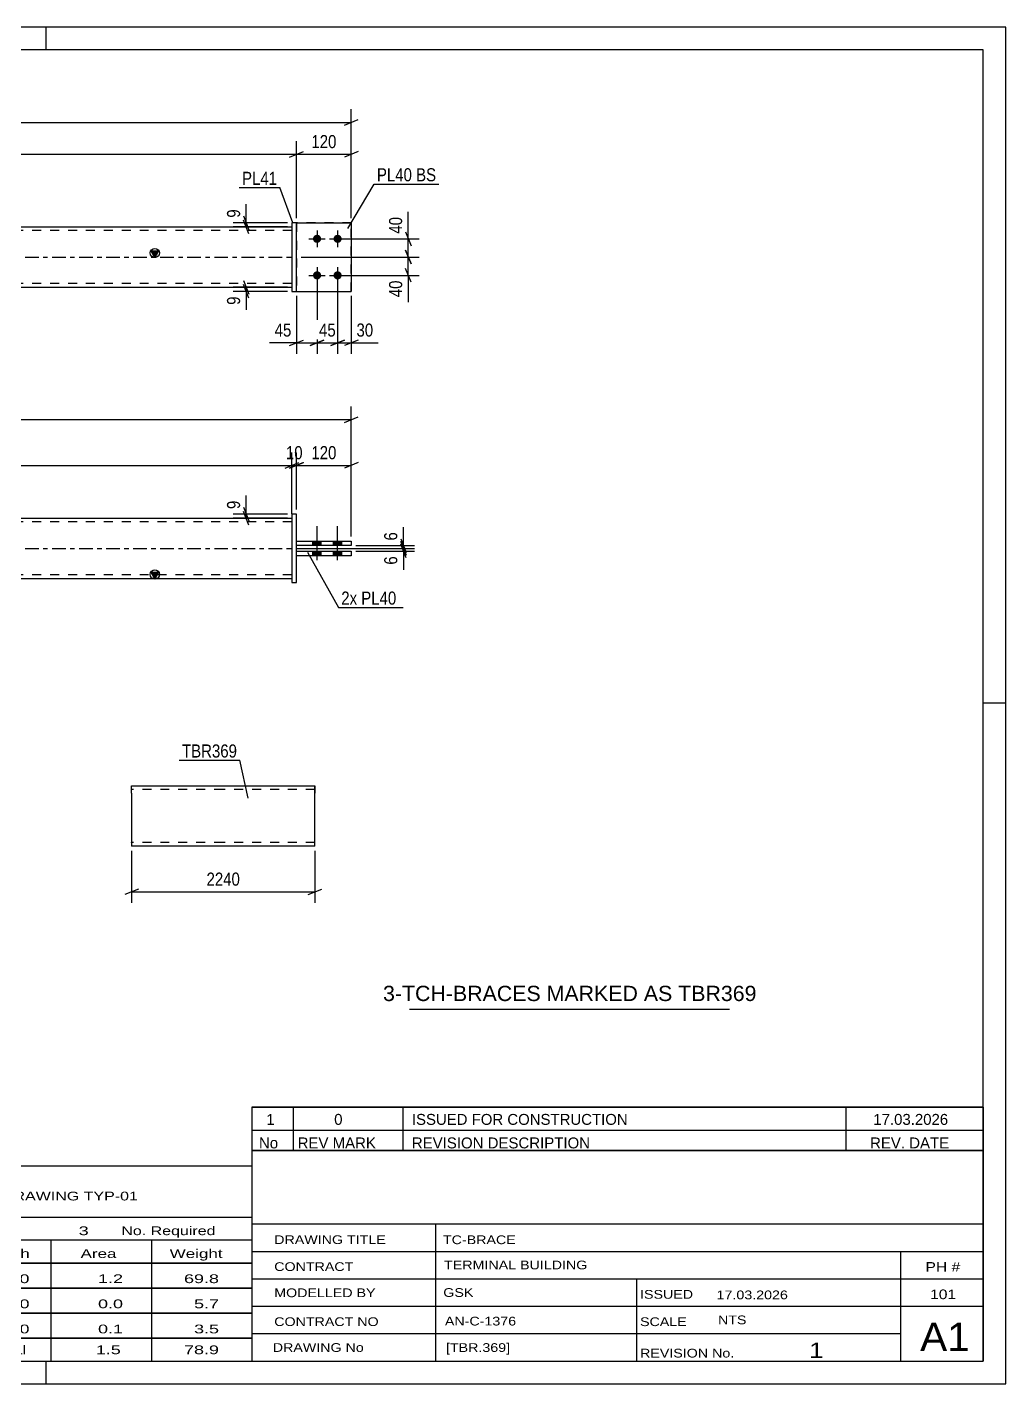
# Model space of a CAD drawing. Header units: millimetres. Extents: x 0 to 420, y 0 to 297.
# Drawn here: x 205.8 to 420, y 0 to 297 of the extents above; entities that cross this region are included whole.
import ezdxf

# ---------------------------------------------------------------- set-up
doc = ezdxf.new("R2010")
doc.units = ezdxf.units.MM
doc.linetypes.add('DXK_LINE_DOT2', pattern=[3.9198, 1.9599, -1.9599])
doc.linetypes.add('DXK_LINE_DOT3', pattern=[5.9187, 2.979, -0.9799, 0.9799, -0.9799])
doc.styles.add('Arial', font='ARIAL.TTF', dxfattribs={"height": 0.2})
doc.styles.add('Arial Narrow', font='ARIALN.TTF', dxfattribs={"height": 0.2})

# ---------------------------------------------------------------- blocks, each defined once
blk = doc.blocks.new('Unknown-580550143-1163')
at = {"color": 5, "linetype": 'Continuous'}
for p, q in [((420, 297), (0, 297)), ((210, 292), (210, 297)), ((420, 0), (420, 297)), ((415, 292), (5, 292)), ((415, 5), (415, 292)), ((420, 149), (415, 149)), ((5, 5), (415, 5)), ((210, 0), (210, 5)), ((0, 0), (420, 0))]:
    blk.add_line(p, q, dxfattribs=at)
blk = doc.blocks.new('Part-580550143-1448 - 1400')
at = {"color": 2, "linetype": 'Continuous'}
for p, q in [((264.75, 183.49), (264.75, 184.49)), ((264.75, 184.49), (276.75, 184.49)), ((276.75, 184.49), (276.75, 183.49)), ((276.75, 183.49), (264.75, 183.49))]:
    blk.add_line(p, q, dxfattribs=at)
blk = doc.blocks.new('Part-580550143-1428 - 1400')
at = {"linetype": 'Continuous'}
blk.add_hatch(color=2, dxfattribs=at).paths.add_polyline_path([(233.75, 176.29), (232.95, 177.69), (234.55, 177.69)])
at = {"color": 2, "linetype": 'Continuous'}
for p, q in [((87.65, 189.49), (175.65, 189.49)), ((175.75, 189.49), (263.75, 189.49)), ((87.65, 176.29), (175.65, 176.29)), ((175.75, 176.29), (263.75, 176.29)), ((233.75, 176.29), (232.95, 177.69)), ((232.95, 177.69), (234.55, 177.69)), ((234.55, 177.69), (233.75, 176.29))]:
    blk.add_line(p, q, dxfattribs=at)
at = {"color": 7, "linetype": 'DXK_LINE_DOT2'}
for p, q in [((87.65, 176.29), (87.65, 189.49)), ((175.65, 188.69), (87.65, 188.69)), ((263.75, 188.69), (175.75, 188.69)), ((263.75, 189.49), (263.75, 176.29)), ((175.65, 177.09), (87.65, 177.09)), ((263.75, 177.09), (175.75, 177.09))]:
    blk.add_line(p, q, dxfattribs=at)
at = {"color": 7, "linetype": 'DXK_LINE_DOT3'}
for p, q in [((87.65, 182.89), (175.65, 182.89)), ((175.75, 182.89), (263.75, 182.89))]:
    blk.add_line(p, q, dxfattribs=at)
at = {"color": 2, "linetype": 'Continuous'}
blk.add_circle((233.75, 177.19), 1, dxfattribs=at)
blk = doc.blocks.new('Part-580550143-1451 - 1400')
at = {"color": 2, "linetype": 'Continuous'}
for p, q in [((264.75, 190.39), (263.75, 190.39)), ((263.75, 190.39), (263.75, 175.39)), ((264.75, 175.39), (264.75, 190.39)), ((263.75, 175.39), (264.75, 175.39))]:
    blk.add_line(p, q, dxfattribs=at)
blk = doc.blocks.new('Part-580550143-1443 - 1400')
at = {"color": 2, "linetype": 'Continuous'}
for p, q in [((264.75, 181.29), (264.75, 182.29)), ((264.75, 182.29), (276.75, 182.29)), ((276.75, 181.29), (264.75, 181.29)), ((276.75, 182.29), (276.75, 181.29))]:
    blk.add_line(p, q, dxfattribs=at)
blk = doc.blocks.new('Bolt-580550143-1473 - 1400')
at = {"linetype": 'Continuous'}
for points in [[(270.15, 184.49), (268.35, 184.49), (268.35, 183.49), (270.15, 183.49)], [(270.15, 184.49), (268.35, 184.49), (268.35, 183.49), (270.15, 183.49)], [(274.65, 184.49), (272.85, 184.49), (272.85, 183.49), (274.65, 183.49)], [(274.65, 184.49), (272.85, 184.49), (272.85, 183.49), (274.65, 183.49)], [(270.15, 182.29), (268.35, 182.29), (268.35, 181.29), (270.15, 181.29)], [(270.15, 182.29), (268.35, 182.29), (268.35, 181.29), (270.15, 181.29)], [(274.65, 182.29), (272.85, 182.29), (272.85, 181.29), (274.65, 181.29)], [(274.65, 182.29), (272.85, 182.29), (272.85, 181.29), (274.65, 181.29)]]:
    blk.add_hatch(color=1, dxfattribs=at).paths.add_polyline_path(points)
at = {"color": 1, "linetype": 'Continuous'}
for p, q in [((269.25, 180.29), (269.25, 187.79)), ((269.25, 180.29), (269.25, 187.79)), ((273.75, 180.29), (273.75, 187.79)), ((273.75, 180.29), (273.75, 187.79)), ((268.35, 183.49), (268.35, 184.49)), ((268.35, 183.49), (268.35, 184.49)), ((270.15, 183.49), (270.15, 184.49)), ((270.15, 183.49), (270.15, 184.49)), ((272.85, 183.49), (272.85, 184.49)), ((272.85, 183.49), (272.85, 184.49)), ((274.65, 183.49), (274.65, 184.49)), ((274.65, 183.49), (274.65, 184.49)), ((268.35, 181.29), (268.35, 182.29)), ((268.35, 181.29), (268.35, 182.29)), ((270.15, 181.29), (270.15, 182.29)), ((270.15, 181.29), (270.15, 182.29)), ((272.85, 181.29), (272.85, 182.29)), ((272.85, 181.29), (272.85, 182.29)), ((274.65, 181.29), (274.65, 182.29)), ((274.65, 181.29), (274.65, 182.29))]:
    blk.add_line(p, q, dxfattribs=at)
blk = doc.blocks.new('Bolt-580550143-1723 - 1719')
at = {"linetype": 'Continuous'}
for points in [[(269.25, 251.56, -1), (269.25, 249.76, -1)], [(273.75, 251.56, -1), (273.75, 249.76, -1)], [(269.25, 243.56, -1), (269.25, 241.76, -1)], [(273.75, 243.56, -1), (273.75, 241.76, -1)]]:
    blk.add_hatch(color=1, dxfattribs=at).paths.add_polyline_path(points)
at = {"color": 1, "linetype": 'Continuous'}
for p, q in [((269.25, 252.46), (269.25, 248.86)), ((273.75, 252.46), (273.75, 248.86)), ((267.45, 250.66), (271.05, 250.66)), ((271.95, 250.66), (275.55, 250.66)), ((269.25, 244.46), (269.25, 240.86)), ((273.75, 244.46), (273.75, 240.86)), ((267.45, 242.66), (271.05, 242.66)), ((271.95, 242.66), (275.55, 242.66))]:
    blk.add_line(p, q, dxfattribs=at)
blk = doc.blocks.new('Part-580550143-1759 - 1719')
at = {"color": 2, "linetype": 'Continuous'}
for p, q in [((264.75, 254.16), (263.75, 254.16)), ((263.75, 254.16), (263.75, 239.16)), ((264.75, 239.16), (264.75, 254.16)), ((263.75, 239.16), (264.75, 239.16))]:
    blk.add_line(p, q, dxfattribs=at)
blk = doc.blocks.new('Part-580550143-1764 - 1719')
at = {"color": 2, "linetype": 'Continuous'}
for p, q in [((264.75, 254.16), (276.75, 254.16)), ((276.75, 254.16), (276.75, 239.16)), ((264.75, 239.16), (276.75, 239.16))]:
    blk.add_line(p, q, dxfattribs=at)
at = {"color": 7, "linetype": 'DXK_LINE_DOT2'}
blk.add_line((264.75, 254.16), (264.75, 239.16), dxfattribs=at)
blk = doc.blocks.new('Part-580550143-1769 - 1719')
at = {"color": 7, "linetype": 'DXK_LINE_DOT2'}
for p, q in [((276.75, 254.16), (264.75, 254.16)), ((264.75, 254.16), (264.75, 239.16)), ((276.75, 239.16), (276.75, 254.16)), ((264.75, 239.16), (276.75, 239.16))]:
    blk.add_line(p, q, dxfattribs=at)
blk = doc.blocks.new('Part-580550143-1774 - 1719')
at = {"linetype": 'Continuous'}
blk.add_hatch(color=2, dxfattribs=at).paths.add_polyline_path([(233.75, 246.66), (232.95, 248.06), (234.55, 248.06)])
at = {"color": 2, "linetype": 'Continuous'}
for p, q in [((87.65, 253.26), (175.65, 253.26)), ((175.75, 253.26), (263.75, 253.26)), ((233.75, 246.66), (232.95, 248.06)), ((232.95, 248.06), (234.55, 248.06)), ((234.55, 248.06), (233.75, 246.66)), ((87.65, 240.06), (175.65, 240.06)), ((175.75, 240.06), (263.75, 240.06))]:
    blk.add_line(p, q, dxfattribs=at)
at = {"color": 7, "linetype": 'DXK_LINE_DOT2'}
for p, q in [((87.65, 253.26), (87.65, 240.06)), ((175.65, 252.46), (87.65, 252.46)), ((263.75, 252.46), (175.75, 252.46)), ((263.75, 253.26), (263.75, 240.06)), ((175.65, 240.86), (87.65, 240.86)), ((263.75, 240.86), (175.75, 240.86))]:
    blk.add_line(p, q, dxfattribs=at)
at = {"color": 7, "linetype": 'DXK_LINE_DOT3'}
for p, q in [((87.65, 246.66), (175.65, 246.66)), ((175.75, 246.66), (263.75, 246.66))]:
    blk.add_line(p, q, dxfattribs=at)
at = {"color": 2, "linetype": 'Continuous'}
blk.add_circle((233.75, 247.56), 1, dxfattribs=at)
blk = doc.blocks.new('Part-580550143-2348 - 2341')
at = {"color": 2, "linetype": 'Continuous'}
for p, q in [((228.67, 129.31), (228.67, 130.91)), ((228.67, 130.91), (248.67, 130.91)), ((248.77, 130.91), (268.77, 130.91)), ((268.77, 130.91), (268.77, 129.31)), ((228.67, 129.31), (228.67, 117.71)), ((268.77, 117.71), (268.77, 129.31)), ((248.67, 117.71), (228.67, 117.71)), ((268.77, 117.71), (248.77, 117.71))]:
    blk.add_line(p, q, dxfattribs=at)
at = {"color": 7, "linetype": 'DXK_LINE_DOT2'}
for p, q in [((268.77, 129.31), (268.77, 130.79)), ((248.67, 130.11), (228.67, 130.11)), ((268.77, 130.11), (248.77, 130.11)), ((228.67, 118.51), (228.67, 118.58)), ((248.67, 118.51), (228.67, 118.51)), ((268.77, 118.51), (248.77, 118.51)), ((268.77, 118.51), (268.77, 118.58))]:
    blk.add_line(p, q, dxfattribs=at)
blk = doc.blocks.new('StraightDimension-580550143-1623 - 1400')
at = {"color": 7, "linetype": 'Continuous'}
for p, q in [((287.56, 184.39), (288.76, 181.39)), ((264.75, 182.89), (290.56, 182.89)), ((277.75, 182.29), (290.56, 182.29)), ((288.76, 180.79), (287.56, 183.79)), ((288.16, 182.29), (288.16, 182.89))]:
    blk.add_line(p, q, dxfattribs=at)
at = {"color": 0}
blk.add_wipeout([(287.41, 181.76), (283.21, 181.76), (283.21, 178.73), (287.41, 178.73)], dxfattribs=at)
at = {"color": 7, "linetype": 'Continuous'}
blk.add_line((288.16, 182.29), (288.16, 178.21), dxfattribs=at)
blk.add_line((288.16, 182.29), (288.16, 178.21), dxfattribs=at)
at = {"color": 3, "style": 'Arial Narrow'}
blk.add_text('6', height=2.86, rotation=90.0002, dxfattribs=at).set_placement((286.81, 179.33))
blk = doc.blocks.new('StraightDimension-580550143-1506 - 1400')
at = {"color": 7, "linetype": 'Continuous'}
for p, q in [((263.75, 190.49), (263.75, 203.91)), ((264.75, 191.39), (264.75, 203.91)), ((262.25, 200.46), (265.25, 201.66)), ((266.25, 201.66), (263.25, 200.46)), ((263.75, 201.06), (264.75, 201.06))]:
    blk.add_line(p, q, dxfattribs=at)
at = {"color": 0}
blk.add_wipeout([(266.68, 201.81), (266.68, 206.01), (261.83, 206.01), (261.83, 201.81)], dxfattribs=at)
at = {"color": 3, "style": 'Arial Narrow'}
blk.add_text('10', height=2.863, dxfattribs=at).set_placement((262.43, 202.41))
blk = doc.blocks.new('StraightDimension-580550143-1542 - 1400')
at = {"color": 7, "linetype": 'Continuous'}
for p, q in [((87.65, 190.49), (87.65, 203.91)), ((263.75, 190.49), (263.75, 203.91)), ((89.15, 201.66), (86.15, 200.46)), ((87.65, 201.06), (263.75, 201.06)), ((262.25, 200.46), (265.25, 201.66))]:
    blk.add_line(p, q, dxfattribs=at)
at = {"color": 0}
blk.add_wipeout([(179.96, 201.81), (179.96, 206.01), (171.45, 206.01), (171.45, 201.81)], dxfattribs=at)
at = {"color": 3, "style": 'Arial Narrow'}
blk.add_text('2240', height=2.863, dxfattribs=at).set_placement((172.05, 202.41))
blk = doc.blocks.new('StraightDimension-580550143-1552 - 1400')
at = {"color": 7, "linetype": 'Continuous'}
for p, q in [((264.75, 191.39), (264.75, 203.91)), ((276.75, 185.49), (276.75, 203.91)), ((263.25, 200.46), (266.25, 201.66)), ((264.75, 201.06), (276.75, 201.06)), ((278.25, 201.66), (275.25, 200.46))]:
    blk.add_line(p, q, dxfattribs=at)
at = {"color": 0}
blk.add_wipeout([(274.1, 201.81), (274.1, 206.01), (267.41, 206.01), (267.41, 201.81)], dxfattribs=at)
at = {"color": 3, "style": 'Arial Narrow'}
blk.add_text('120', height=2.863, dxfattribs=at).set_placement((268.01, 202.41))
blk = doc.blocks.new('StraightDimension-580550143-1596 - 1400')
at = {"color": 7, "linetype": 'Continuous'}
for p, q in [((74.65, 185.49), (74.65, 213.93)), ((276.75, 185.49), (276.75, 213.93)), ((76.15, 211.68), (73.15, 210.48)), ((74.65, 211.08), (276.75, 211.08)), ((275.25, 210.48), (278.25, 211.68))]:
    blk.add_line(p, q, dxfattribs=at)
at = {"color": 0}
blk.add_wipeout([(179.96, 211.83), (179.96, 216.03), (171.45, 216.03), (171.45, 211.83)], dxfattribs=at)
at = {"color": 3, "style": 'Arial Narrow'}
blk.add_text('2500', height=2.863, dxfattribs=at).set_placement((172.05, 212.43))
blk = doc.blocks.new('StraightDimension-580550143-1607 - 1400')
at = {"color": 7, "linetype": 'Continuous'}
for p, q in [((287.56, 184.99), (288.76, 181.99)), ((288.76, 181.39), (287.56, 184.39)), ((264.75, 182.89), (290.56, 182.89)), ((277.75, 183.49), (290.56, 183.49)), ((288.16, 182.89), (288.16, 183.49))]:
    blk.add_line(p, q, dxfattribs=at)
at = {"color": 0}
blk.add_wipeout([(287.41, 187.04), (283.21, 187.04), (283.21, 184.01), (287.41, 184.01)], dxfattribs=at)
at = {"color": 7, "linetype": 'Continuous'}
blk.add_line((288.16, 183.49), (288.16, 187.56), dxfattribs=at)
blk.add_line((288.16, 183.49), (288.16, 187.56), dxfattribs=at)
at = {"color": 3, "style": 'Arial Narrow'}
blk.add_text('6', height=2.86, rotation=90.0002, dxfattribs=at).set_placement((286.81, 184.61))
blk = doc.blocks.new('StraightDimension-580550143-1640 - 1400')
at = {"color": 7, "linetype": 'Continuous'}
for p, q in [((262.75, 190.39), (250.9, 190.39)), ((253.15, 191.89), (254.35, 188.89)), ((254.35, 187.99), (253.15, 190.99)), ((253.75, 189.49), (253.75, 190.39)), ((262.75, 189.49), (250.9, 189.49))]:
    blk.add_line(p, q, dxfattribs=at)
at = {"color": 0}
blk.add_wipeout([(253, 193.94), (248.8, 193.94), (248.8, 190.91), (253, 190.91)], dxfattribs=at)
at = {"color": 7, "linetype": 'Continuous'}
blk.add_line((253.75, 190.39), (253.75, 194.46), dxfattribs=at)
blk.add_line((253.75, 190.39), (253.75, 194.46), dxfattribs=at)
at = {"color": 3, "style": 'Arial Narrow'}
blk.add_text('9', height=2.86, rotation=90.0002, dxfattribs=at).set_placement((252.4, 191.51))
blk = doc.blocks.new('StraightDimension-580550143-2001 - 1719')
at = {"color": 7, "linetype": 'Continuous'}
for p, q in [((86.65, 255.16), (86.65, 272.01)), ((264.75, 255.16), (264.75, 272.01)), ((88.15, 269.76), (85.15, 268.56)), ((86.65, 269.16), (264.75, 269.16)), ((263.25, 268.56), (266.25, 269.76))]:
    blk.add_line(p, q, dxfattribs=at)
at = {"color": 0}
blk.add_wipeout([(179.96, 269.91), (179.96, 274.11), (171.45, 274.11), (171.45, 269.91)], dxfattribs=at)
at = {"color": 3, "style": 'Arial Narrow'}
blk.add_text('2260', height=2.863, dxfattribs=at).set_placement((172.05, 270.51))
blk = doc.blocks.new('StraightDimension-580550143-1868 - 1719')
at = {"color": 7, "linetype": 'Continuous'}
for p, q in [((253.15, 255.66), (254.35, 252.66)), ((262.75, 254.16), (250.9, 254.16)), ((262.75, 253.26), (250.9, 253.26)), ((254.35, 251.76), (253.15, 254.76)), ((253.75, 253.26), (253.75, 254.16))]:
    blk.add_line(p, q, dxfattribs=at)
at = {"color": 0}
blk.add_wipeout([(253, 257.72), (248.8, 257.72), (248.8, 254.69), (253, 254.69)], dxfattribs=at)
at = {"color": 7, "linetype": 'Continuous'}
blk.add_line((253.75, 254.16), (253.75, 258.24), dxfattribs=at)
blk.add_line((253.75, 254.16), (253.75, 258.24), dxfattribs=at)
at = {"color": 3, "style": 'Arial Narrow'}
blk.add_text('9', height=2.86, rotation=90.0002, dxfattribs=at).set_placement((252.4, 255.29))
blk = doc.blocks.new('StraightDimension-580550143-1777 - 1719')
at = {"color": 7, "linetype": 'Continuous'}
for p, q in [((269.25, 241.66), (269.25, 225.51)), ((264.75, 238.16), (264.75, 225.51)), ((263.25, 227.31), (266.25, 228.51)), ((264.75, 227.91), (269.25, 227.91)), ((270.75, 228.51), (267.75, 227.31))]:
    blk.add_line(p, q, dxfattribs=at)
at = {"color": 0}
blk.add_wipeout([(264.23, 228.66), (264.23, 232.86), (259.37, 232.86), (259.37, 228.66)], dxfattribs=at)
at = {"color": 7, "linetype": 'Continuous'}
blk.add_line((264.75, 227.91), (258.85, 227.91), dxfattribs=at)
blk.add_line((264.75, 227.91), (258.85, 227.91), dxfattribs=at)
at = {"color": 3, "style": 'Arial Narrow'}
blk.add_text('45', height=2.863, dxfattribs=at).set_placement((259.97, 229.26))
blk = doc.blocks.new('StraightDimension-580550143-1799 - 1719')
at = {"color": 7, "linetype": 'Continuous'}
for p, q in [((269.25, 241.66), (269.25, 225.51)), ((273.75, 241.66), (273.75, 225.51)), ((267.75, 227.31), (270.75, 228.51)), ((269.25, 227.91), (273.75, 227.91)), ((275.25, 228.51), (272.25, 227.31))]:
    blk.add_line(p, q, dxfattribs=at)
at = {"color": 0}
blk.add_wipeout([(273.93, 228.66), (273.93, 232.86), (269.08, 232.86), (269.08, 228.66)], dxfattribs=at)
at = {"color": 3, "style": 'Arial Narrow'}
blk.add_text('45', height=2.863, dxfattribs=at).set_placement((269.68, 229.26))
blk = doc.blocks.new('StraightDimension-580550143-1815 - 1719')
at = {"color": 7, "linetype": 'Continuous'}
for p, q in [((273.75, 241.66), (273.75, 225.51)), ((276.75, 238.16), (276.75, 225.51)), ((272.25, 227.31), (275.25, 228.51)), ((273.75, 227.91), (276.75, 227.91)), ((278.25, 228.51), (275.25, 227.31))]:
    blk.add_line(p, q, dxfattribs=at)
at = {"color": 0}
blk.add_wipeout([(282.14, 228.66), (282.14, 232.86), (277.28, 232.86), (277.28, 228.66)], dxfattribs=at)
at = {"color": 7, "linetype": 'Continuous'}
blk.add_line((276.75, 227.91), (282.66, 227.91), dxfattribs=at)
blk.add_line((276.75, 227.91), (282.66, 227.91), dxfattribs=at)
at = {"color": 3, "style": 'Arial Narrow'}
blk.add_text('30', height=2.863, dxfattribs=at).set_placement((277.88, 229.26))
blk = doc.blocks.new('StraightDimension-580550143-1835 - 1719')
at = {"color": 7, "linetype": 'Continuous'}
for p, q in [((265.75, 246.66), (291.62, 246.66)), ((288.62, 248.16), (289.82, 245.16)), ((289.22, 242.66), (289.22, 246.66)), ((289.82, 241.16), (288.62, 244.16)), ((274.75, 242.66), (291.62, 242.66))]:
    blk.add_line(p, q, dxfattribs=at)
at = {"color": 0}
blk.add_wipeout([(288.47, 242.14), (284.27, 242.14), (284.27, 237.28), (288.47, 237.28)], dxfattribs=at)
at = {"color": 7, "linetype": 'Continuous'}
blk.add_line((289.22, 242.66), (289.22, 236.76), dxfattribs=at)
blk.add_line((289.22, 242.66), (289.22, 236.76), dxfattribs=at)
at = {"color": 3, "style": 'Arial Narrow'}
blk.add_text('40', height=2.863, rotation=90.0002, dxfattribs=at).set_placement((287.87, 237.88))
blk = doc.blocks.new('StraightDimension-580550143-1844 - 1719')
at = {"color": 7, "linetype": 'Continuous'}
for p, q in [((274.75, 250.66), (291.62, 250.66)), ((288.62, 252.16), (289.82, 249.16)), ((289.22, 246.66), (289.22, 250.66)), ((265.75, 246.66), (291.62, 246.66)), ((289.82, 245.16), (288.62, 248.16))]:
    blk.add_line(p, q, dxfattribs=at)
at = {"color": 0}
blk.add_wipeout([(288.47, 256.04), (284.27, 256.04), (284.27, 251.19), (288.47, 251.19)], dxfattribs=at)
at = {"color": 7, "linetype": 'Continuous'}
blk.add_line((289.22, 250.66), (289.22, 256.57), dxfattribs=at)
blk.add_line((289.22, 250.66), (289.22, 256.57), dxfattribs=at)
at = {"color": 3, "style": 'Arial Narrow'}
blk.add_text('40', height=2.863, rotation=90.0002, dxfattribs=at).set_placement((287.87, 251.79))
blk = doc.blocks.new('StraightDimension-580550143-1861 - 1719')
at = {"color": 7, "linetype": 'Continuous'}
for p, q in [((253.15, 241.56), (254.35, 238.56)), ((254.35, 237.66), (253.15, 240.66)), ((262.75, 240.06), (250.9, 240.06)), ((262.75, 239.16), (250.9, 239.16)), ((253.75, 239.16), (253.75, 240.06))]:
    blk.add_line(p, q, dxfattribs=at)
at = {"color": 0}
blk.add_wipeout([(253, 238.64), (248.8, 238.64), (248.8, 235.61), (253, 235.61)], dxfattribs=at)
at = {"color": 7, "linetype": 'Continuous'}
blk.add_line((253.75, 239.16), (253.75, 235.08), dxfattribs=at)
blk.add_line((253.75, 239.16), (253.75, 235.08), dxfattribs=at)
at = {"color": 3, "style": 'Arial Narrow'}
blk.add_text('9', height=2.86, rotation=90.0002, dxfattribs=at).set_placement((252.4, 236.21))
blk = doc.blocks.new('StraightDimension-580550143-1959 - 1719')
at = {"color": 7, "linetype": 'Continuous'}
for p, q in [((76.15, 276.76), (73.15, 275.56)), ((74.65, 255.16), (74.65, 279.01)), ((275.25, 275.56), (278.25, 276.76)), ((276.75, 255.16), (276.75, 279.01)), ((74.65, 276.16), (276.75, 276.16))]:
    blk.add_line(p, q, dxfattribs=at)
at = {"color": 0}
blk.add_wipeout([(179.96, 276.91), (179.96, 281.11), (171.45, 281.11), (171.45, 276.91)], dxfattribs=at)
at = {"color": 3, "style": 'Arial Narrow'}
blk.add_text('2500', height=2.863, dxfattribs=at).set_placement((172.05, 277.51))
blk = doc.blocks.new('StraightDimension-580550143-1979 - 1719')
at = {"color": 7, "linetype": 'Continuous'}
for p, q in [((264.75, 255.16), (264.75, 272.01)), ((276.75, 255.16), (276.75, 272.01)), ((263.25, 268.56), (266.25, 269.76)), ((264.75, 269.16), (276.75, 269.16)), ((278.25, 269.76), (275.25, 268.56))]:
    blk.add_line(p, q, dxfattribs=at)
at = {"color": 0}
blk.add_wipeout([(274.1, 269.91), (274.1, 274.11), (267.41, 274.11), (267.41, 269.91)], dxfattribs=at)
at = {"color": 3, "style": 'Arial Narrow'}
blk.add_text('120', height=2.863, dxfattribs=at).set_placement((268.01, 270.51))
blk = doc.blocks.new('StraightDimension-580550143-2353 - 2341')
at = {"color": 7, "linetype": 'Continuous'}
for p, q in [((228.67, 116.71), (228.67, 105.31)), ((268.77, 116.71), (268.77, 105.31)), ((230.17, 108.31), (227.17, 107.11)), ((228.67, 107.71), (268.77, 107.71)), ((267.27, 107.11), (270.27, 108.31))]:
    blk.add_line(p, q, dxfattribs=at)
at = {"color": 0}
blk.add_wipeout([(252.98, 108.46), (252.98, 112.66), (244.46, 112.66), (244.46, 108.46)], dxfattribs=at)
at = {"color": 3, "style": 'Arial Narrow'}
blk.add_text('2240', height=2.863, dxfattribs=at).set_placement((245.06, 109.06))
blk = doc.blocks.new('Unknown-580550143-3268')
at = {"color": 7, "linetype": 'Continuous'}
for p, q in [((255, 51.05), (255, 5)), ((255, 51.05), (415, 51.05)), ((415, 51), (415, 5)), ((255, 35), (415, 35)), ((295.14, 35), (295.14, 5)), ((255, 29), (415, 29)), ((397, 5.05), (397, 29.05)), ((255, 23), (415, 23)), ((339.14, 23), (339.14, 5)), ((255, 17), (415, 17)), ((255, 11), (397, 11)), ((255, 5), (415, 5))]:
    blk.add_line(p, q, dxfattribs=at)
at = {"color": 7, "style": 'Arial Narrow'}
for s, height, width, p in [('DRAWING TITLE', 1.9089, 1.425378, (259.88, 30.61)), ('TC-BRACE', 1.909, 1.425378, (296.81, 30.59)), ('TERMINAL BUILDING', 1.9089, 1.425378, (297.06, 25.07)), ('CONTRACT', 1.909, 1.425378, (259.88, 24.71)), ('MODELLED BY', 1.9089, 1.425378, (259.88, 18.98)), ('GSK', 1.909, 1.425378, (296.88, 19.04)), ('ISSUED', 1.909, 1.425378, (339.94, 18.64)), ('17.03.2026', 1.909, 1.425378, (356.69, 18.52)), ('CONTRACT NO', 1.9089, 1.425378, (259.88, 12.66)), ('AN-C-1376', 1.909, 1.425378, (297.23, 12.78)), ('SCALE', 1.909, 1.425378, (339.94, 12.65)), ('A1', 6.204, 1.25, (401.24, 7.2)), ('DRAWING No', 1.909, 1.425378, (259.56, 7)), ('[TBR.369]', 1.909, 1.425378, (297.46, 6.99)), ('1', 3.34, 1.5, (376.91, 5.68)), ('REVISION No.', 1.9089, 1.425378, (339.94, 5.77))]:
    blk.add_text(s, height=height, dxfattribs=dict(at, width=width)).set_placement(p)
at = {"color": 7, "linetype": 'Continuous', "style": 'Arial Narrow'}
for s, height, width, p in [('PH #', 2.1, 1.42538, (402.4, 24.55)), ('101', 2.1, 1.42538, (403.41, 18.55)), ('NTS', 1.909, 1.425378, (357, 13.05))]:
    blk.add_text(s, height=height, dxfattribs=dict(at, width=width)).set_placement(p)
blk = doc.blocks.new('Unknown-580550143-3269')
at = {"color": 7, "linetype": 'Continuous'}
for p, q in [((255, 60.55), (415, 60.55)), ((415, 60.55), (255, 60.55)), ((255, 60.55), (255, 55.55)), ((264, 60.55), (264, 55.55)), ((288, 60.55), (288, 55.55)), ((385, 60.55), (385, 55.55)), ((415, 60.55), (415, 55.55)), ((255, 55.55), (415, 55.55)), ((255, 55.55), (255, 51.05)), ((255, 55.55), (415, 55.55)), ((264, 55.55), (264, 51.05)), ((288, 55.55), (288, 51.05)), ((385, 55.55), (385, 51.05)), ((415, 55.55), (415, 51.05)), ((415, 51.05), (255, 51.05))]:
    blk.add_line(p, q, dxfattribs=at)
at = {"color": 7, "linetype": 'Continuous', "style": 'Arial Narrow'}
for s, height, width, p in [('1', 2.39, 1.196471, (258.16, 56.7)), ('0', 2.39, 1.196471, (273, 56.7)), ('ISSUED FOR CONSTRUCTION', 2.3861, 1.196471, (290, 56.7)), ('17.03.2026', 2.386, 1.196471, (391, 56.7)), ('No', 2.386, 1.2, (256.54, 51.55)), ('REV MARK', 2.386, 1.2, (265, 51.55)), ('REVISION DESCRIPTION', 2.3861, 1.2, (290, 51.55)), ('REV. DATE', 2.386, 1.2, (390.28, 51.55))]:
    blk.add_text(s, height=height, dxfattribs=dict(at, width=width)).set_placement(p)
blk = doc.blocks.new('Unknown-580550143-3270')
at = {"color": 7, "linetype": 'Continuous'}
for p, q in [((95, 47.75), (255, 47.75)), ((95, 36.5), (95, 47.75)), ((255, 47.75), (255, 36.5)), ((95, 36.5), (255, 36.5)), ((95, 36.5), (95, 31.5)), ((255, 36.5), (255, 31.5)), ((95, 31.5), (255, 31.5)), ((95, 31.5), (95, 26.5)), ((119, 31.5), (119, 26.5)), ((154.5, 31.5), (154.5, 26.5)), ((180.5, 31.5), (180.5, 26.5)), ((193.5, 31.5), (193.5, 26.5)), ((211, 31.5), (211, 26.5)), ((233, 31.5), (233, 26.5)), ((255, 31.5), (255, 26.5)), ((95, 26.5), (255, 26.5)), ((95, 26.45), (95, 21.05)), ((95, 26.45), (255, 26.45)), ((119, 26.5), (119, 21)), ((154.5, 26.5), (154.5, 21)), ((180.5, 26.5), (180.5, 21)), ((193.5, 26.5), (193.5, 21)), ((211, 26.5), (211, 21)), ((233, 26.5), (233, 21)), ((255, 26.45), (255, 21.05)), ((95, 21.05), (255, 21.05)), ((95, 20.95), (95, 15.55)), ((95, 20.95), (255, 20.95)), ((119, 21), (119, 15.5)), ((154.5, 21), (154.5, 15.5)), ((180.5, 21), (180.5, 15.5)), ((193.5, 21), (193.5, 15.5)), ((211, 21), (211, 15.5)), ((233, 21), (233, 15.5)), ((255, 20.95), (255, 15.55)), ((95, 15.55), (255, 15.55)), ((95, 15.45), (95, 10.05)), ((95, 15.45), (255, 15.45)), ((119, 15.5), (119, 10)), ((154.5, 15.5), (154.5, 10)), ((180.5, 15.5), (180.5, 10)), ((193.5, 15.5), (193.5, 10)), ((211, 15.5), (211, 10)), ((233, 15.5), (233, 10)), ((255, 15.45), (255, 10.05)), ((95, 10.05), (255, 10.05)), ((95, 10), (255, 10)), ((95, 10), (95, 5)), ((211, 10), (211, 5)), ((233, 10), (233, 5)), ((255, 10), (255, 5)), ((95, 5), (255, 5))]:
    blk.add_line(p, q, dxfattribs=at)
at = {"color": 7, "style": 'Arial Narrow'}
for s, height, width, p in [('GENERAL NOTES & WELD DETAILS :', 2.8633, 1.4, (96.15, 40.06)), ('REFER TYP DRAWING TYP-01', 1.9089, 1.6, (179.7, 40.16)), ("MATERIAL LIST FOR ASSEMBLY MK'D", 1.9089, 1.6, (96.15, 32.56)), ('TBR369', 1.909, 1.794707, (187.59, 32.47)), ('3', 1.91, 1.794707, (217.08, 32.56)), ('No. Required', 1.9089, 1.6, (226.41, 32.56)), ('Mark', 1.909, 1.7, (96.34, 27.5)), ('Profile', 1.909, 1.7, (129.41, 27.5)), ('Material', 1.909, 1.7, (159.54, 27.56)), ('No.', 1.909, 1.7, (184.5, 27.56)), ('Length', 1.909, 1.7, (195, 27.56)), ('Area', 1.909, 1.7, (217.5, 27.56)), ('Weight', 1.909, 1.7, (237, 27.56))]:
    blk.add_text(s, height=height, dxfattribs=dict(at, width=width)).set_placement(p)
at = {"color": 7, "linetype": 'Continuous', "style": 'Arial Narrow'}
for s, height, width, p in [('TBR369', 1.909, 1.794707, (96.5, 22.06)), ('SHS132*8', 1.909, 1.794707, (121, 22.06)), ('E350', 1.909, 1.794707, (160.74, 22.06)), ('1', 1.91, 1.794707, (184.86, 22.06)), ('2240', 1.909, 1.794707, (197.58, 22.06)), ('1.2', 1.909, 1.794707, (221.32, 22.06)), ('69.8', 1.909, 1.794707, (240.14, 22.06)), ('PL40', 1.909, 1.794707, (96.5, 16.56)), ('PL10*120', 1.909, 1.794707, (121, 16.56)), ('E350', 1.909, 1.794707, (160.74, 16.56)), ('4', 1.91, 1.794707, (184.86, 16.56)), ('150', 1.909, 1.794707, (199.77, 16.56)), ('0.0', 1.909, 1.794707, (221.32, 16.56)), ('5.7', 1.909, 1.794707, (242.33, 16.56)), ('PL41', 1.909, 1.794707, (96.5, 11.06)), ('PL10*150', 1.909, 1.794707, (121, 11.06)), ('E350', 1.909, 1.794707, (160.74, 11.06)), ('2', 1.91, 1.794707, (184.86, 11.06)), ('150', 1.909, 1.794707, (199.77, 11.06)), ('0.1', 1.909, 1.794707, (221.32, 11.06)), ('3.5', 1.909, 1.794707, (242.33, 11.06)), ('Total', 1.909, 1.7, (197.33, 6.5)), ('1.5', 1.909, 1.794707, (220.83, 6.5)), ('78.9', 1.909, 1.794707, (240.14, 6.5))]:
    blk.add_text(s, height=height, dxfattribs=dict(at, width=width)).set_placement(p)
blk = doc.blocks.new('Unknown-580550143-3271')
at = {"color": 7, "linetype": 'Continuous'}
blk.add_line((289.5, 82.05), (359.5, 82.05), dxfattribs=at)
at = {"color": 7, "style": 'Arial'}
blk.add_text('3-TCH-BRACES MARKED AS TBR369', height=3.3428, dxfattribs=at).set_placement((283.69, 83.8))
blk = doc.blocks.new('MarkSet-580550143-1710 - 1400')
at = {"color": 0}
blk.add_wipeout([(278.02, 170.58), (278.02, 173.58), (274.55, 173.58), (274.55, 170.58)], dxfattribs=at)
blk.add_wipeout([(278.02, 170.58), (278.02, 173.58), (274.55, 173.58), (274.55, 170.58)], dxfattribs=at)
at = {"color": 30, "linetype": 'Continuous'}
blk.add_line((267.18, 182.06), (273.95, 169.98), dxfattribs=at)
at = {"color": 0}
blk.add_wipeout([(286.6, 170.58), (286.6, 173.58), (278.92, 173.58), (278.92, 170.58)], dxfattribs=at)
blk.add_wipeout([(286.6, 170.58), (286.6, 173.58), (278.92, 173.58), (278.92, 170.58)], dxfattribs=at)
at = {"color": 30, "linetype": 'Continuous'}
blk.add_line((273.95, 169.98), (288.1, 169.98), dxfattribs=at)
at = {"color": 3, "style": 'Arial Narrow'}
for s, p in [('2x', (274.55, 170.58)), ('PL40', (278.92, 170.58))]:
    blk.add_text(s, height=2.863, dxfattribs=at).set_placement(p)
blk = doc.blocks.new('Mark-580550143-1755 - 1719')
at = {"color": 0}
blk.add_wipeout([(260.51, 262.47), (260.51, 265.47), (252.83, 265.47), (252.83, 262.47)], dxfattribs=at)
blk.add_wipeout([(260.51, 262.47), (260.51, 265.47), (252.83, 265.47), (252.83, 262.47)], dxfattribs=at)
at = {"color": 30, "linetype": 'Continuous'}
for p in [(252.23, 261.87), (263.97, 254.16)]:
    blk.add_line(p, (261.11, 261.87), dxfattribs=at)
at = {"color": 3, "style": 'Arial Narrow'}
blk.add_text('PL41', height=2.863, dxfattribs=at).set_placement((252.83, 262.47))
blk = doc.blocks.new('MarkSet-580550143-2084 - 1719')
at = {"color": 0}
blk.add_wipeout([(290.02, 263.25), (290.02, 266.25), (282.35, 266.25), (282.35, 263.25)], dxfattribs=at)
blk.add_wipeout([(290.02, 263.25), (290.02, 266.25), (282.35, 266.25), (282.35, 263.25)], dxfattribs=at)
at = {"color": 30, "linetype": 'Continuous'}
blk.add_line((276.01, 252.94), (281.75, 262.65), dxfattribs=at)
at = {"color": 0}
blk.add_wipeout([(295.31, 263.25), (295.31, 266.25), (290.92, 266.25), (290.92, 263.25)], dxfattribs=at)
blk.add_wipeout([(295.31, 263.25), (295.31, 266.25), (290.92, 266.25), (290.92, 263.25)], dxfattribs=at)
at = {"color": 30, "linetype": 'Continuous'}
blk.add_line((281.75, 262.65), (295.91, 262.65), dxfattribs=at)
at = {"color": 3, "style": 'Arial Narrow'}
for s, p in [('PL40', (282.35, 263.25)), ('BS', (290.92, 263.25))]:
    blk.add_text(s, height=2.863, dxfattribs=at).set_placement(p)
blk = doc.blocks.new('Mark-580550143-2344 - 2341')
at = {"color": 0}
blk.add_wipeout([(251.75, 137.11), (251.75, 140.11), (239.69, 140.11), (239.69, 137.11)], dxfattribs=at)
blk.add_wipeout([(251.75, 137.11), (251.75, 140.11), (239.69, 140.11), (239.69, 137.11)], dxfattribs=at)
at = {"color": 30, "linetype": 'Continuous'}
for p in [(239.09, 136.51), (254.14, 128.2)]:
    blk.add_line(p, (252.35, 136.51), dxfattribs=at)
at = {"color": 3, "style": 'Arial Narrow'}
blk.add_text('TBR369', height=2.863, dxfattribs=at).set_placement((239.69, 137.11))

msp = doc.modelspace()

# ---------------------------------------------------------------- block references
for name in ['Unknown-580550143-1163', 'Part-580550143-1774 - 1719', 'Part-580550143-1759 - 1719', 'Part-580550143-1764 - 1719', 'Part-580550143-1769 - 1719', 'Bolt-580550143-1723 - 1719', 'Part-580550143-1451 - 1400', 'Part-580550143-1428 - 1400', 'Bolt-580550143-1473 - 1400', 'Part-580550143-1448 - 1400', 'Part-580550143-1443 - 1400', 'Part-580550143-2348 - 2341', 'Unknown-580550143-3271', 'Unknown-580550143-3269', 'Unknown-580550143-3268', 'Unknown-580550143-3270']:
    msp.add_blockref(name, (0, 0))

# ---------------------------------------------------------------- next in the draw order: block references
for name in ['StraightDimension-580550143-2001 - 1719', 'StraightDimension-580550143-1777 - 1719', 'StraightDimension-580550143-1506 - 1400', 'StraightDimension-580550143-1623 - 1400', 'Mark-580550143-2344 - 2341', 'StraightDimension-580550143-2353 - 2341']:
    msp.add_blockref(name, (0, 0))

# ---------------------------------------------------------------- next in the draw order: block references
for name in ['StraightDimension-580550143-1868 - 1719', 'StraightDimension-580550143-1861 - 1719', 'StraightDimension-580550143-1799 - 1719', 'StraightDimension-580550143-1542 - 1400']:
    msp.add_blockref(name, (0, 0))

# ---------------------------------------------------------------- next in the draw order: block references
for name in ['StraightDimension-580550143-1815 - 1719', 'StraightDimension-580550143-1552 - 1400']:
    msp.add_blockref(name, (0, 0))

# ---------------------------------------------------------------- next in the draw order: block references
for name in ['StraightDimension-580550143-1835 - 1719', 'StraightDimension-580550143-1596 - 1400']:
    msp.add_blockref(name, (0, 0))

# ---------------------------------------------------------------- next in the draw order: block references
for name in ['StraightDimension-580550143-1844 - 1719', 'StraightDimension-580550143-1640 - 1400', 'StraightDimension-580550143-1607 - 1400']:
    msp.add_blockref(name, (0, 0))

# ---------------------------------------------------------------- next in the draw order: block references
for name in ['StraightDimension-580550143-1959 - 1719', 'MarkSet-580550143-1710 - 1400']:
    msp.add_blockref(name, (0, 0))

# ---------------------------------------------------------------- next in the draw order: block references
msp.add_blockref('StraightDimension-580550143-1979 - 1719', (0, 0))

# ---------------------------------------------------------------- next in the draw order: block references
for name in ['Mark-580550143-1755 - 1719', 'MarkSet-580550143-2084 - 1719']:
    msp.add_blockref(name, (0, 0))

doc.saveas('drawing.dxf')
